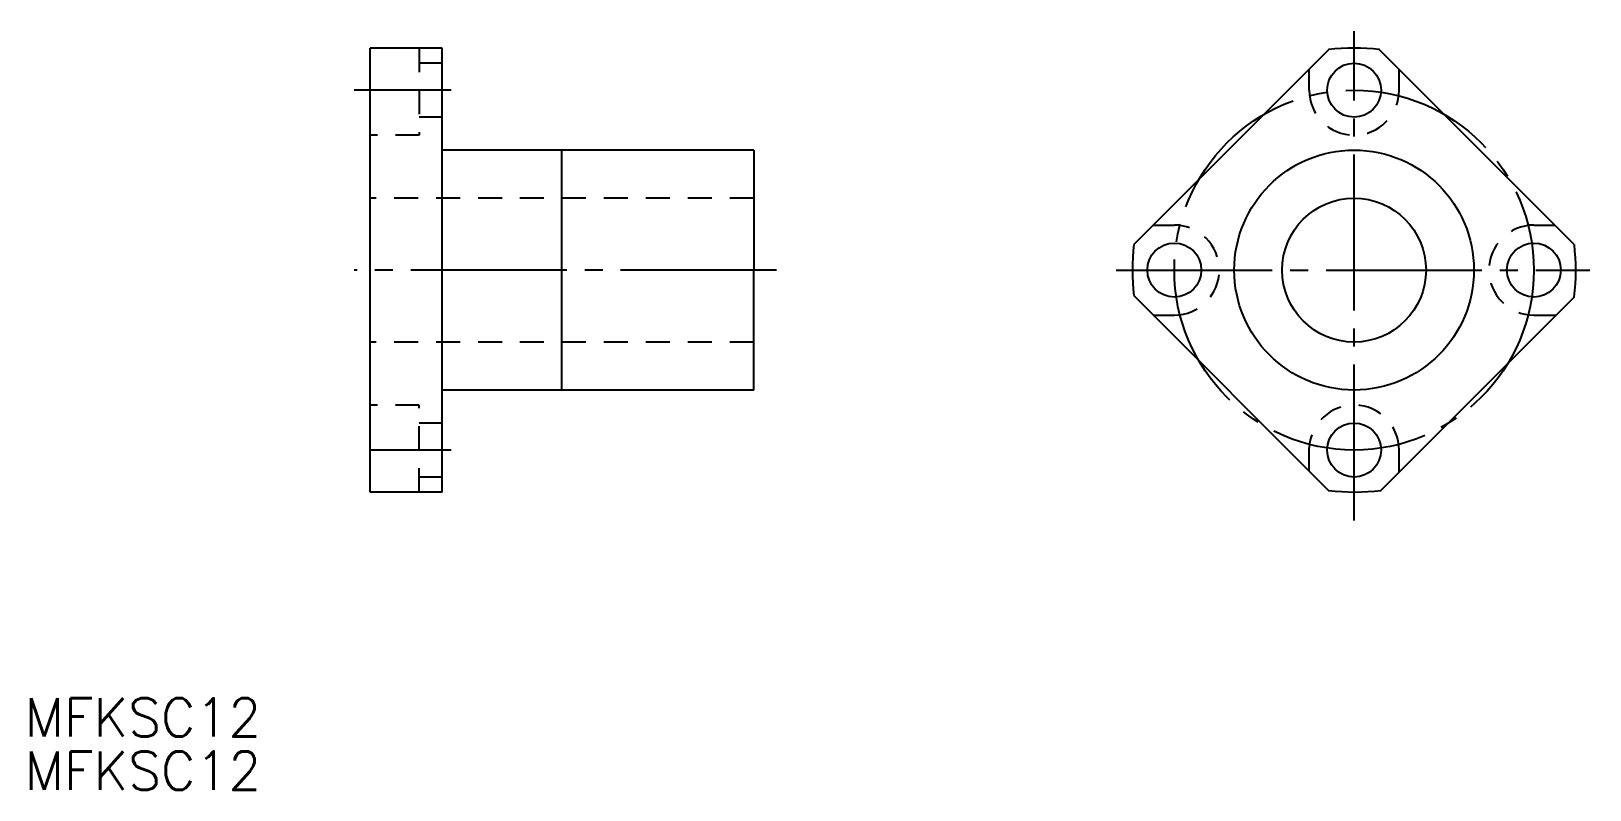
# Model space of a CAD drawing. Extents: x 80 to 210, y 139 to 202.
import ezdxf

# ---------------------------------------------------------------- set-up
doc = ezdxf.new("R2010")
doc.units = 0
doc.linetypes.add('CENTER', pattern=[17.5, 13, -1.5, 1.5, -1.5])
doc.linetypes.add('DASHED', pattern=[3.5, 2, -1.5])
doc.layers.get('0').update_dxf_attribs({"linetype": 'CONTINUOUS'})
doc.layers.add('CENTER', color=1, linetype='CENTER')
doc.styles.get("Standard").update_dxf_attribs({"font": 'txt.shx', "bigfont": '@extfont2.shx'})

msp = doc.modelspace()

# ---------------------------------------------------------------- linework, layer by layer
at = {"color": 7, "linetype": 'CONTINUOUS'}
for p, q in [((114.35, 200.53), (108.35, 200.53)), ((108.35, 163.53), (108.35, 200.53)), ((114.35, 163.53), (114.35, 200.53)), ((188.32, 200.4), (172.07, 184.16)), ((208.82, 184.16), (192.58, 200.4)), ((140.35, 192.03), (114.35, 192.03)), ((124.35, 172.03), (124.35, 192.03)), ((140.35, 192.03), (140.35, 182.03)), ((140.35, 172.03), (140.35, 182.03)), ((172.07, 179.9), (188.32, 163.65)), ((208.81, 179.78), (192.69, 163.66)), ((140.35, 172.03), (114.35, 172.03)), ((114.35, 163.53), (108.35, 163.53))]:
    msp.add_line(p, q, dxfattribs=at)
at = {"color": 3, "linetype": 'DASHED'}
for p, q in [((112.45, 200.53), (112.45, 193.28)), ((114.35, 199.28), (112.45, 199.28)), ((186.7, 197.03), (186.7, 198.78)), ((194.2, 197.03), (194.2, 198.78)), ((114.35, 194.78), (112.45, 194.78)), ((112.45, 193.28), (108.35, 193.28)), ((140.35, 188.03), (108.35, 188.03)), ((173.69, 185.78), (175.45, 185.78)), ((205.45, 185.78), (207.2, 185.78)), ((173.69, 178.28), (175.45, 178.28)), ((205.45, 178.28), (207.31, 178.28)), ((140.35, 176.03), (108.35, 176.03)), ((112.45, 170.78), (108.35, 170.78)), ((112.45, 163.53), (112.45, 170.78)), ((114.35, 169.28), (112.45, 169.28)), ((186.7, 165.27), (186.7, 167.21)), ((194.2, 165.17), (194.2, 167.03)), ((114.35, 164.78), (112.45, 164.78))]:
    msp.add_line(p, q, dxfattribs=at)
at = {"color": 7, "linetype": 'CONTINUOUS'}
for centre, radius in [((190.45, 197.03), 2.25), ((190.45, 182.03), 10), ((190.45, 182.03), 6), ((175.45, 182.03), 2.25), ((205.45, 182.03), 2.25), ((190.45, 167.03), 2.25)]:
    msp.add_circle(centre, radius, dxfattribs=at)
for start, end in [(83.3917, 96.6083), (173.3917, 186.6083), (353.0246, 6.6083), (263.3917, 276.9754)]:
    msp.add_arc((190.45, 182.03), 18.5, start, end, dxfattribs=at)
at = {"color": 3, "linetype": 'DASHED'}
for centre, start, end in [((190.45, 197.03), 180, 0), ((175.45, 182.03), 270, 90), ((205.45, 182.03), 90, 270), ((190.45, 167.03), 0, 177.2397)]:
    msp.add_arc(centre, 3.75, start, end, dxfattribs=at)
at = {"layer": 'CENTER', "color": 1, "linetype": 'CENTER'}
for p, q in [((190.45, 161.16), (190.45, 201.94)), ((115.11, 197.03), (107.02, 197.03)), ((142.25, 182.03), (107.02, 182.03)), ((142.25, 182.03), (107.02, 182.03)), ((170.61, 182.03), (210.12, 182.03)), ((115.11, 167.03), (108.35, 167.03))]:
    msp.add_line(p, q, dxfattribs=at)
msp.add_circle((190.45, 182.03), 15, dxfattribs=at)

# ---------------------------------------------------------------- texts
at = {"color": 7, "linetype": 'CONTINUOUS'}
for p in [(79.51, 143.14), (79.51, 138.7)]:
    msp.add_text('MFKSC12', height=3.2, dxfattribs=at).set_placement(p)

doc.saveas('drawing.dxf')
